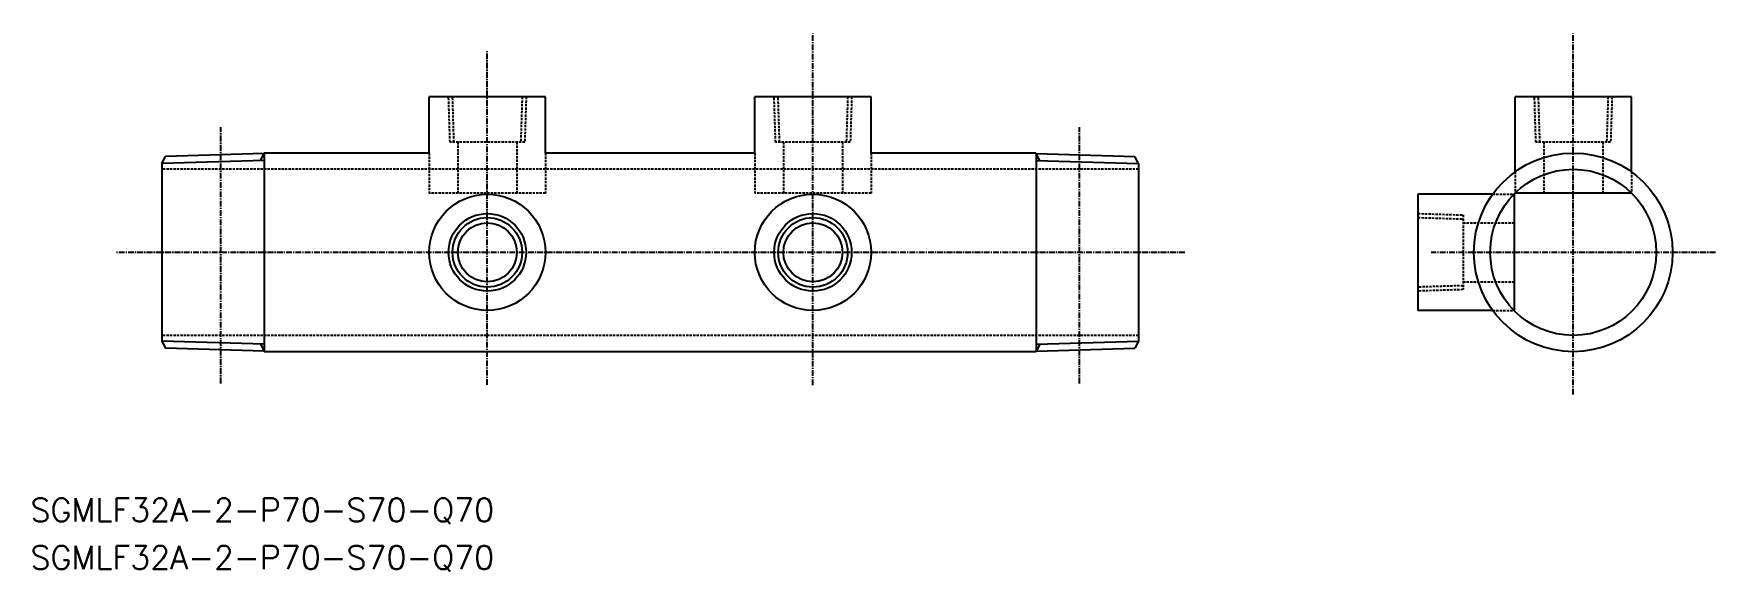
# Model space of a CAD drawing. Extents: x 342 to 704, y 781 to 897.
import ezdxf

# ---------------------------------------------------------------- set-up
doc = ezdxf.new("R2010")
doc.units = 0
doc.linetypes.add('CENTER', pattern=[2, 1.25, -0.25, 0.25, -0.25])
doc.linetypes.add('DASHED', pattern=[0.75, 0.5, -0.25])
doc.layers.get('0').update_dxf_attribs({"linetype": 'CONTINUOUS'})
doc.layers.add('CENTER', color=1, linetype='CENTER')
doc.styles.get("Standard").update_dxf_attribs({"font": 'txt.shx', "bigfont": '@extfont2.shx'})

msp = doc.modelspace()

# ---------------------------------------------------------------- linework, layer by layer
at = {"color": 7, "linetype": 'CONTINUOUS'}
for p, q in [((452.53, 883.04), (427.53, 883.04)), ((427.53, 870.99), (427.53, 883.04)), ((448.68, 883.04), (431.38, 883.04)), ((452.53, 870.99), (452.53, 883.04)), ((522.53, 883.04), (497.53, 883.04)), ((497.53, 870.99), (497.53, 883.04)), ((518.68, 883.04), (501.38, 883.04)), ((522.53, 870.99), (522.53, 883.04)), ((686.01, 883.04), (661.01, 883.04)), ((661.01, 866.95), (661.01, 883.04)), ((682.16, 883.04), (664.86, 883.04)), ((686.01, 866.95), (686.01, 883.04)), ((370.03, 868.72), (370.82, 870.23)), ((370.03, 868.72), (370.03, 830.57)), ((392.03, 870.89), (370.82, 870.23)), ((392.03, 870.99), (392.03, 828.29)), ((427.53, 870.99), (392.03, 870.99)), ((497.53, 870.99), (452.53, 870.99)), ((497.53, 870.99), (497.53, 870.99)), ((558.03, 870.99), (522.53, 870.99)), ((558.03, 870.99), (558.03, 828.29)), ((558.03, 870.89), (579.25, 870.23)), ((580.03, 868.72), (579.25, 870.23)), ((580.03, 868.72), (580.03, 830.57)), ((661.01, 870.99), (661.01, 870.99)), ((640.11, 862.14), (640.11, 837.14)), ((656.2, 862.14), (640.11, 862.14)), ((660.77, 862.14), (660.77, 837.14)), ((686.01, 862.39), (661.01, 862.39)), ((640.11, 858.29), (640.11, 840.99)), ((656.2, 837.14), (640.11, 837.14)), ((652.16, 837.14), (652.16, 837.14)), ((370.03, 830.57), (370.82, 829.06)), ((558.03, 828.29), (392.03, 828.29)), ((558.03, 828.4), (579.25, 829.06)), ((580.03, 830.57), (579.25, 829.06))]:
    msp.add_line(p, q, dxfattribs=at)
at = {"color": 3, "linetype": 'DASHED'}
for p, q in [((432.01, 873.34), (431.7, 883.04)), ((432.86, 873.34), (432.56, 883.04)), ((447.51, 883.04), (447.21, 873.34)), ((448.37, 883.04), (448.06, 873.34)), ((502.01, 873.34), (501.7, 883.04)), ((502.86, 873.34), (502.56, 883.04)), ((517.51, 883.04), (517.21, 873.34)), ((518.37, 883.04), (518.06, 873.34)), ((665.48, 873.34), (665.18, 883.04)), ((666.34, 873.34), (666.03, 883.04)), ((680.98, 883.04), (680.68, 873.34)), ((681.84, 883.04), (681.54, 873.34)), ((448.06, 873.34), (432.01, 873.34)), ((433.68, 873.34), (433.68, 862.39)), ((446.38, 873.34), (446.38, 862.39)), ((518.06, 873.34), (502.01, 873.34)), ((503.68, 873.34), (503.68, 862.39)), ((516.38, 873.34), (516.38, 862.39)), ((681.54, 873.34), (665.48, 873.34)), ((667.16, 873.34), (667.16, 862.39)), ((679.86, 873.34), (679.86, 862.39)), ((427.53, 870.99), (427.53, 862.39)), ((452.53, 870.99), (452.53, 862.39)), ((497.53, 870.99), (497.53, 862.39)), ((522.53, 870.99), (522.53, 862.39)), ((580.03, 867.49), (370.03, 867.49)), ((661.01, 866.95), (661.01, 862.39)), ((686.01, 866.95), (686.01, 862.39)), ((452.53, 862.39), (427.53, 862.39)), ((522.53, 862.39), (497.53, 862.39)), ((656.2, 862.14), (660.77, 862.14)), ((640.11, 857.98), (649.81, 857.67)), ((640.11, 857.12), (649.81, 856.82)), ((649.81, 857.67), (649.81, 841.62)), ((649.81, 855.99), (660.77, 855.99)), ((649.81, 842.47), (640.11, 842.17)), ((649.81, 843.29), (660.77, 843.29)), ((649.81, 841.62), (640.11, 841.31)), ((656.2, 837.14), (660.77, 837.14)), ((580.03, 831.79), (370.03, 831.79))]:
    msp.add_line(p, q, dxfattribs=at)
at = {"color": 3}
for p, q in [((392.03, 869.41), (370.03, 868.72)), ((391.25, 869.39), (392.03, 870.89)), ((558.82, 869.39), (558.03, 870.89)), ((558.03, 869.41), (580.03, 868.72)), ((392.03, 829.88), (370.03, 830.57)), ((391.25, 829.9), (392.03, 828.4)), ((558.03, 829.88), (580.03, 830.57)), ((558.82, 829.9), (558.03, 828.4))]:
    msp.add_line(p, q, dxfattribs=at)
msp.add_line((392.03, 828.4), (370.82, 829.06))
at = {"color": 7, "linetype": 'CONTINUOUS'}
for centre, radius in [((673.51, 849.64), 21.35), ((673.51, 849.64), 17.85), ((440.03, 849.64), 12.5), ((510.03, 849.64), 12.5), ((440.03, 849.64), 7.47), ((510.03, 849.64), 7.47), ((440.03, 849.64), 6.35), ((510.03, 849.64), 6.35)]:
    msp.add_circle(centre, radius, dxfattribs=at)
at = {"color": 3, "linetype": 'CONTINUOUS'}
for centre in [(440.03, 849.64), (510.03, 849.64)]:
    msp.add_circle(centre, 8.33, dxfattribs=at)
at = {"layer": 'CENTER', "linetype": 'CENTER'}
for p, q in [((510.03, 821.07), (510.03, 896.64)), ((673.51, 819.09), (673.51, 896.64)), ((440.03, 821.16), (440.03, 893.04)), ((590.03, 849.64), (360.03, 849.64)), ((704.06, 849.64), (642.96, 849.64))]:
    msp.add_line(p, q, dxfattribs=at)
at = {"layer": 'CENTER', "color": 1, "linetype": 'CENTER'}
for p, q in [((382.73, 821.48), (382.73, 876.56)), ((567.33, 821.48), (567.33, 876.56))]:
    msp.add_line(p, q, dxfattribs=at)

# ---------------------------------------------------------------- texts
at = {"color": 7, "linetype": 'CONTINUOUS'}
for p in [(341.84, 791.78), (341.84, 781.55)]:
    msp.add_text('SGMLF32A-2-P70-S70-Q70', height=5, dxfattribs=at).set_placement(p)

doc.saveas('drawing.dxf')
